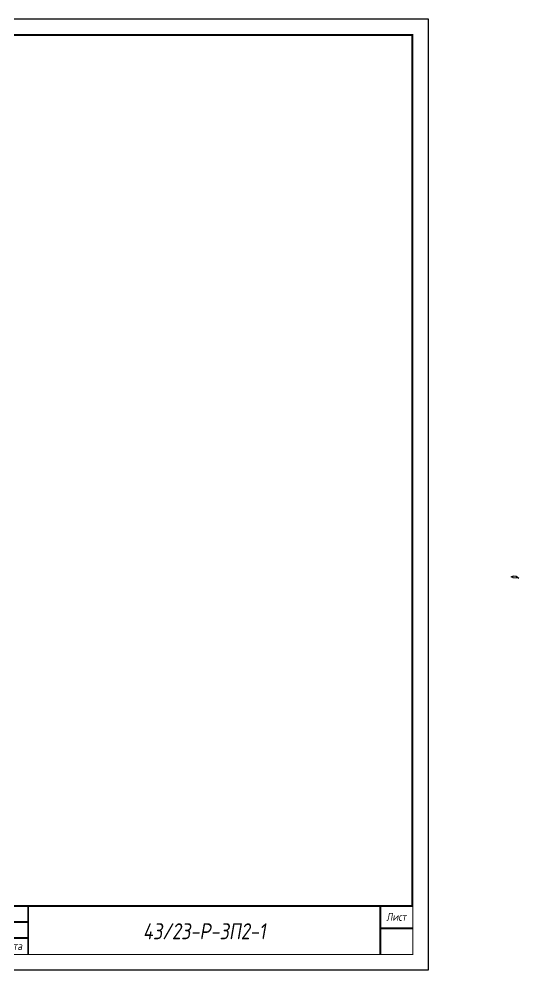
# Model space of a CAD drawing. Extents: x -717 to 1451, y -133302 to 233.
# Drawn here: x 262.1 to 418.2, y -41816.4 to -41519.4 of the extents above; entities that cross this region are included whole.
import ezdxf
from ezdxf.enums import TextEntityAlignment as Align

# ---------------------------------------------------------------- set-up
doc = ezdxf.new("R2010")
doc.units = 0
doc.layers.add('Зарамочное оформление', color=7, linetype='Continuous')
doc.layers.add('Объём_2563', color=7, linetype='Continuous', true_color=0xff8000)
doc.styles.add('М', font='romand.shx', dxfattribs={"width": 0.8, "oblique": 10, "height": 2.5})

# ---------------------------------------------------------------- blocks, each defined once
blk = doc.blocks.new('Штамп')
at = {"linetype": 'Continuous'}
blk.add_wipeout([(199.95, -411.25), (384.95, -411.25), (384.95, -426.25), (199.95, -426.25)], dxfattribs=at).dxf.layer = 'Зарамочное оформление'
at = {"layer": 'Зарамочное оформление', "linetype": 'Continuous', "lineweight": -3, "const_width": 0.6, "flags": 128}
for points in [[(199.95, -426.25), (199.95, -411.25), (384.95, -411.25)], [(209.95, -411.25), (209.95, -426.25)], [(219.95, -411.25), (219.95, -426.25)], [(229.95, -411.25), (229.95, -426.25)], [(239.95, -411.25), (239.95, -426.25)], [(254.95, -411.25), (254.95, -426.25)], [(264.95, -411.25), (264.95, -426.25)], [(374.95, -411.25), (374.95, -426.25)], [(199.95, -416.25), (264.95, -416.25)], [(374.95, -418.25), (384.95, -418.25)], [(199.95, -421.25), (264.95, -421.25)]]:
    blk.add_lwpolyline(points, dxfattribs=at)
at = {"linetype": 'Continuous', "insert": (319.95, -419.17), "char_height": 5, "width": 110, "attachment_point": 5, "style": 'М'}
blk.add_mtext('{\\Q10;\\W0.8;43/23-Р-ЗП2-1}', dxfattribs=at)
at = {"layer": 'Зарамочное оформление', "linetype": 'Continuous', "style": 'М', "oblique": 10}
for s, width, p in [('Лист', 0.8, (379.95, -414.66)), ('Изм.', 0.8, (204.95, -423.75)), ('Кол.уч.', 0.7, (214.95, -423.75)), ('Лист', 0.8, (224.95, -423.75)), ('N док.', 0.7, (235.28, -423.75)), ('Подпись', 0.8, (247.45, -423.75)), ('Дата', 0.8, (259.95, -423.75))]:
    blk.add_text(s, height=2.5, dxfattribs=dict(at, width=width)).set_placement(p, align=Align.MIDDLE_CENTER)
blk = doc.blocks.new('шифр')
blk.add_blockref('Штамп', (0, -41445))

msp = doc.modelspace()

# ---------------------------------------------------------------- linework, layer by layer
at = {"flags": 128}
msp.add_lwpolyline([(-30.054, -41816.421), (389.946, -41816.421), (389.946, -41519.421), (-30.054, -41519.421)], close=True, dxfattribs=at)
at = {"const_width": 0.6, "flags": 128}
msp.add_lwpolyline([(-10.054, -41811.421), (384.946, -41811.421), (384.946, -41524.421), (-10.054, -41524.421)], close=True, dxfattribs=at)
at = {"layer": 'Объём_2563', "color": 250, "flags": 128}
msp.add_lwpolyline([(416.42, -41693.963), (416.236, -41693.78), (415.936, -41693.774), (415.937, -41693.494), (416.437, -41693.494), (416.436, -41693.364), (417.336, -41693.4), (418.236, -41694), (416.42, -41693.963), (416.42, -41693.963)], dxfattribs=at)

# ---------------------------------------------------------------- texts
at = {"linetype": 'Continuous', "style": 'М', "oblique": 10, "width": 0.8}
msp.add_text('137', height=2.5, dxfattribs=at).set_placement((380.312, -41807.509), align=Align.MIDDLE)

# ---------------------------------------------------------------- next in the draw order: block references
msp.add_blockref('шифр', (0, 59.829))

doc.saveas('drawing.dxf')
